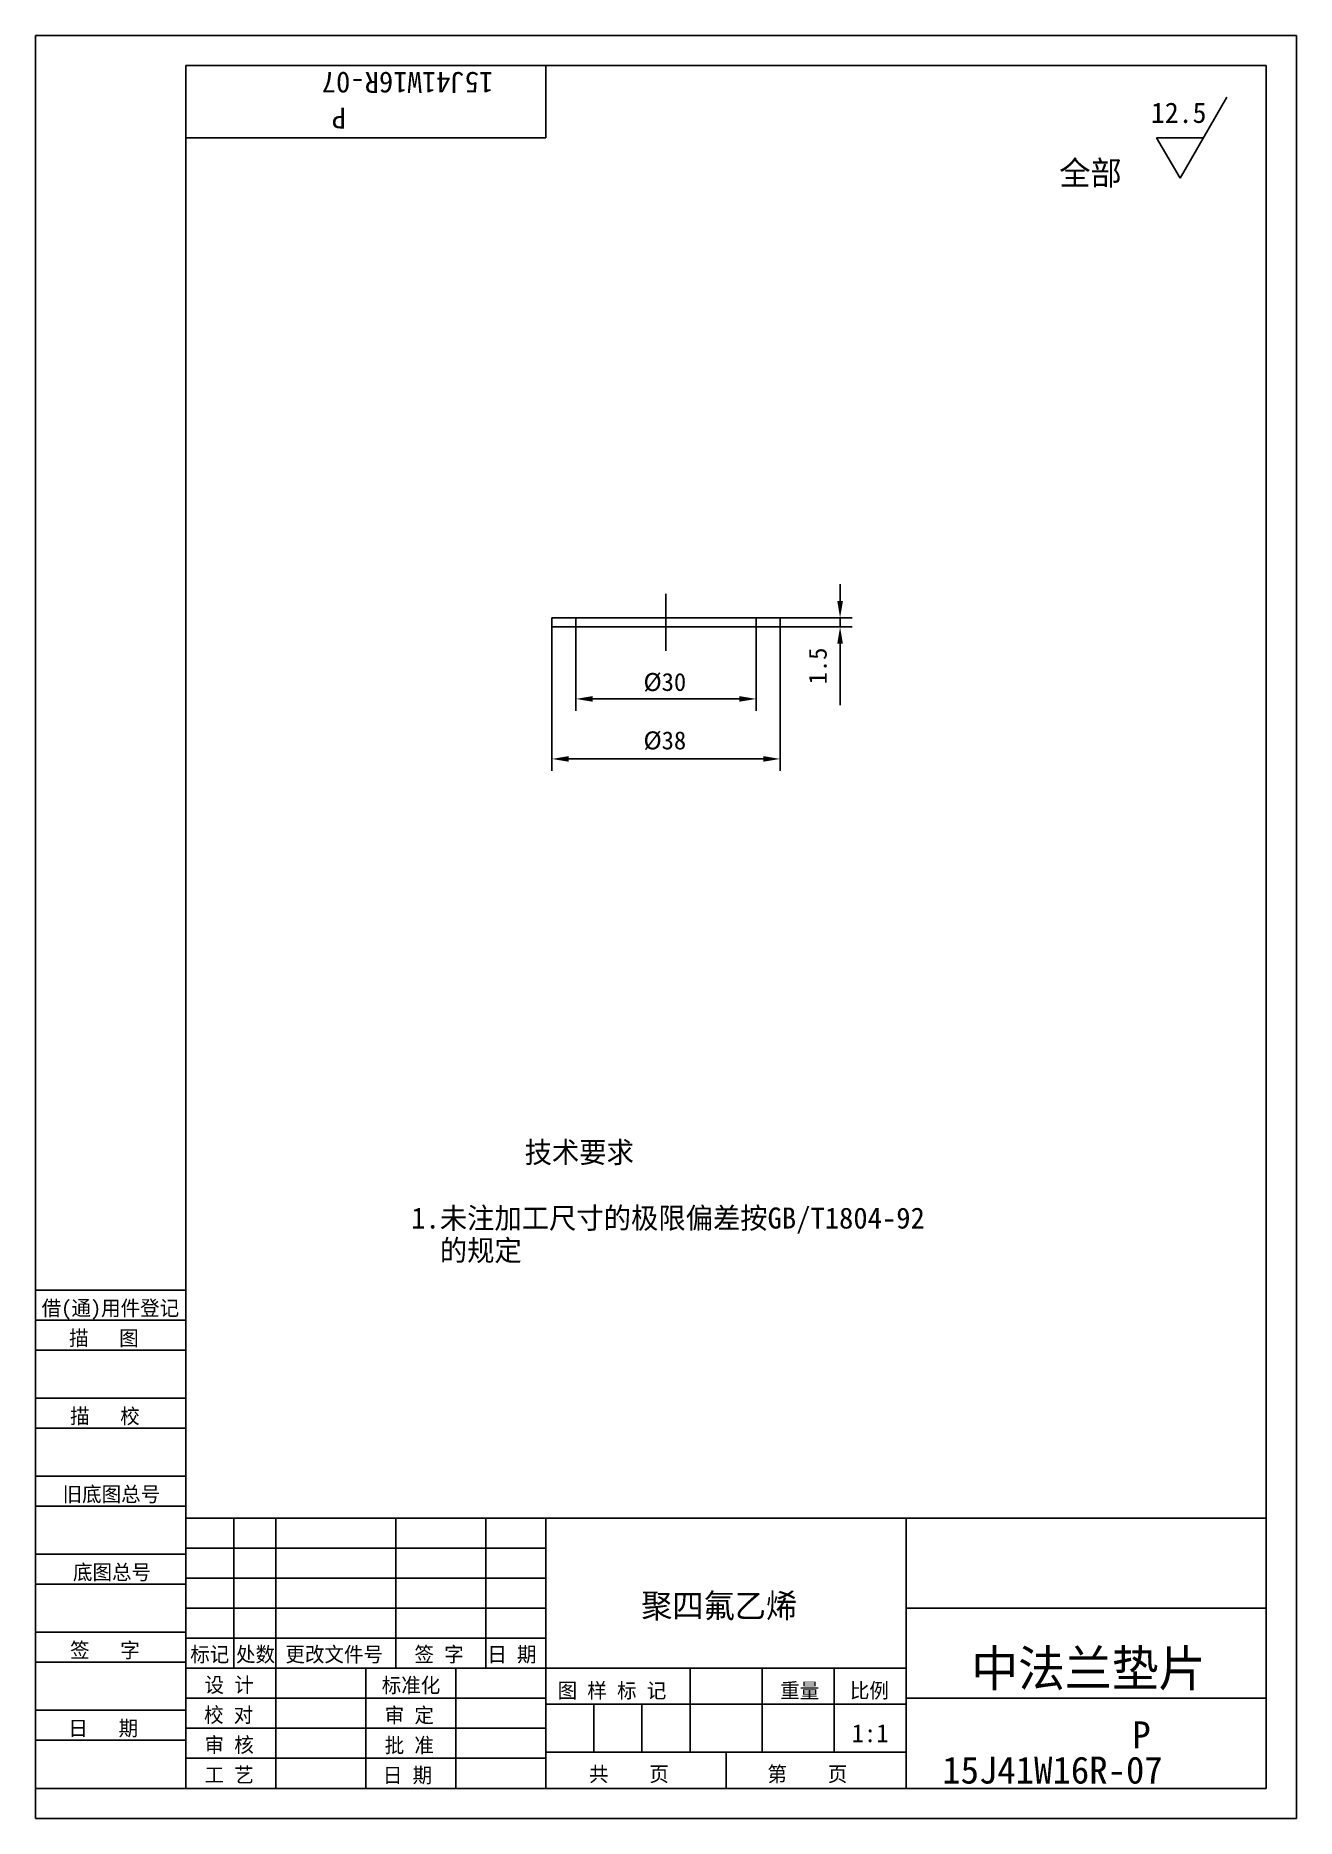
# Model space of a CAD drawing. Header units: metres. Extents: x 0 to 210, y 0 to 297.
import ezdxf

# ---------------------------------------------------------------- set-up
doc = ezdxf.new("R2010")
doc.units = ezdxf.units.M
for name, color, linetype in [('C', 6, 'Continuous'), ('D', 1, 'Continuous'), ('FL', 5, 'Continuous'), ('T', 7, 'Continuous'), ('TL', 4, 'Continuous')]:
    doc.layers.add(name, color=color, linetype=linetype)

# ---------------------------------------------------------------- blocks, each defined once
blk = doc.blocks.new('TUKUN4')
at = {"layer": 'FL'}
for p, q in [((0, 297), (0, 0)), ((210, 297), (0, 297)), ((210, 0), (210, 297)), ((0, 78), (25, 78)), ((0, 70), (25, 70)), ((0, 65), (25, 65)), ((0, 57), (25, 57)), ((0, 52), (25, 52)), ((33, 25), (33, 50)), ((40, 5), (40, 50)), ((60, 25), (60, 50)), ((75, 25), (75, 50)), ((25, 45), (85, 45)), ((0, 44), (25, 44)), ((0, 39), (25, 39)), ((25, 40), (85, 40)), ((25, 35), (85, 35)), ((0, 31), (25, 31)), ((25, 30), (85, 30)), ((0, 26), (25, 26)), ((70, 5), (70, 25)), ((0, 18), (25, 18)), ((25, 20), (85, 20)), ((25, 15), (85, 15)), ((0, 13), (25, 13)), ((25, 10), (85, 10)), ((0, 0), (210, 0))]:
    blk.add_line(p, q, dxfattribs=at)
at = {"layer": 'TL'}
for p, q in [((25, 5), (25, 292)), ((205, 292), (25, 292)), ((85, 292), (85, 280)), ((205, 5), (205, 292)), ((85, 280), (25, 280)), ((0, 88), (25, 88)), ((0, 83), (25, 83)), ((205, 50), (25, 50)), ((85, 5), (85, 50)), ((145, 5), (145, 50)), ((205, 35), (145, 35)), ((145, 25), (25, 25)), ((55, 5), (55, 25)), ((109, 11), (109, 25)), ((121, 11), (121, 25)), ((133, 11), (133, 25)), ((85, 19), (145, 19)), ((93, 11), (93, 19)), ((101, 11), (101, 19)), ((205, 20), (145, 20)), ((145, 11), (85, 11)), ((115, 5), (115, 11)), ((0, 5), (205, 5))]:
    blk.add_line(p, q, dxfattribs=at)
at = {"layer": 'T'}
for s, p in [('借(通)用件登记', (1, 83.76)), ('描   图', (5.56, 78.76)), ('描   校', (5.74, 65.76)), ('旧底图总号', (4.49, 52.76)), ('底图总号', (6.22, 39.76)), ('签   字', (5.74, 26.76)), ('标记', (25.75, 26.07)), ('处数', (33.38, 26.07)), ('更改文件号', (41.61, 26.07)), ('签 字', (63.1, 26.07)), ('日 期', (75.23, 26.07)), ('设 计', (28.14, 20.99)), ('标准化', (57.65, 20.93)), ('图 样 标 记', (86.95, 20.04)), ('重量', (124.03, 20.04)), ('比例', (135.64, 20.04)), ('校 对', (28.05, 15.99)), ('审 定', (58.13, 15.93)), ('日   期', (5.45, 13.76)), ('审 核', (28.14, 10.99)), ('批 准', (58.13, 10.93)), ('共    页', (92.18, 6.13)), ('第    页', (121.9, 6.13)), ('工 艺', (28.14, 5.99)), ('日 期', (57.84, 5.93))]:
    blk.add_text(s, height=2.5, dxfattribs=at).set_placement(p)

msp = doc.modelspace()

# ---------------------------------------------------------------- linework, layer by layer
at = {"layer": 'C'}
msp.add_lwpolyline([(105, 204), (105, 194.5)], dxfattribs=at)
at = {"layer": 'D'}
for p, q in [((198.44, 286.76), (190.64, 273.24)), ((186.73, 280), (194.54, 280)), ((190.64, 273.24), (186.73, 280)), ((134, 202.8), (134, 205.6)), ((124, 200), (136, 200)), ((134, 200), (134, 198.5)), ((86, 198.5), (86, 174.5)), ((90, 198.5), (90, 184.5)), ((120, 198.5), (120, 184.5)), ((124, 198.5), (124, 174.5)), ((124, 198.5), (136, 198.5)), ((134, 195.7), (134, 192.9)), ((134, 192.9), (134, 185.48)), ((92.8, 186.5), (117.2, 186.5)), ((88.8, 176.5), (121.2, 176.5))]:
    msp.add_line(p, q, dxfattribs=at)
for points in [[(133.53, 202.8), (134.47, 202.8), (134, 200)], [(133.53, 195.7), (134.47, 195.7), (134, 198.5)], [(92.8, 186.97), (92.8, 186.03), (90, 186.5)], [(117.2, 186.97), (117.2, 186.03), (120, 186.5)], [(88.8, 176.97), (88.8, 176.03), (86, 176.5)], [(121.2, 176.97), (121.2, 176.03), (124, 176.5)]]:
    msp.add_solid(points, dxfattribs=at)
at = {"layer": 'TL'}
for points in [[(90, 198.5), (86, 198.5), (86, 200), (90, 200), (90, 198.5)], [(90, 200), (120, 200)], [(120, 200), (120, 198.5), (124, 198.5), (124, 200), (120, 200)], [(90, 198.5), (120, 198.5)]]:
    msp.add_lwpolyline(points, dxfattribs=at)

# ---------------------------------------------------------------- block references
at = {"layer": 'D'}
msp.add_blockref('TUKUN4', (0, 0), dxfattribs=at)

# ---------------------------------------------------------------- texts
for s, height, rotation, p in [('15J41W16R-07', 3.5, 180, (76.23, 290.94)), ('P', 3.5, 180, (51.71, 285.03)), ('1.5', 3, 90, (131.77, 188.93))]:
    msp.add_text(s, height=height, rotation=rotation, dxfattribs=at).set_placement(p)
for s, height, p in [('12.5', 3.4, (185.78, 282.46)), ('全部', 4, (170.51, 272.12)), ('%%C30', 3, (101.25, 187.82)), ('%%C38', 3, (101.25, 178.09)), ('    技术要求', 3.5, (71.93, 109.21)), ('1.未注加工尺寸的极限偏差按GB/T1804-92', 3.5, (62.56, 98.26)), ('  的规定', 3.5, (62.56, 92.87)), ('聚四氟乙烯', 4, (100.85, 33.42)), ('中法兰垫片', 6, (155.85, 21.99)), ('1:1', 3, (135.94, 12.68)), ('P', 4.5, (182.67, 11.66)), ('15J41W16R-07', 4.5, (151.01, 5.79))]:
    msp.add_text(s, height=height, dxfattribs=at).set_placement(p)

doc.saveas('drawing.dxf')
